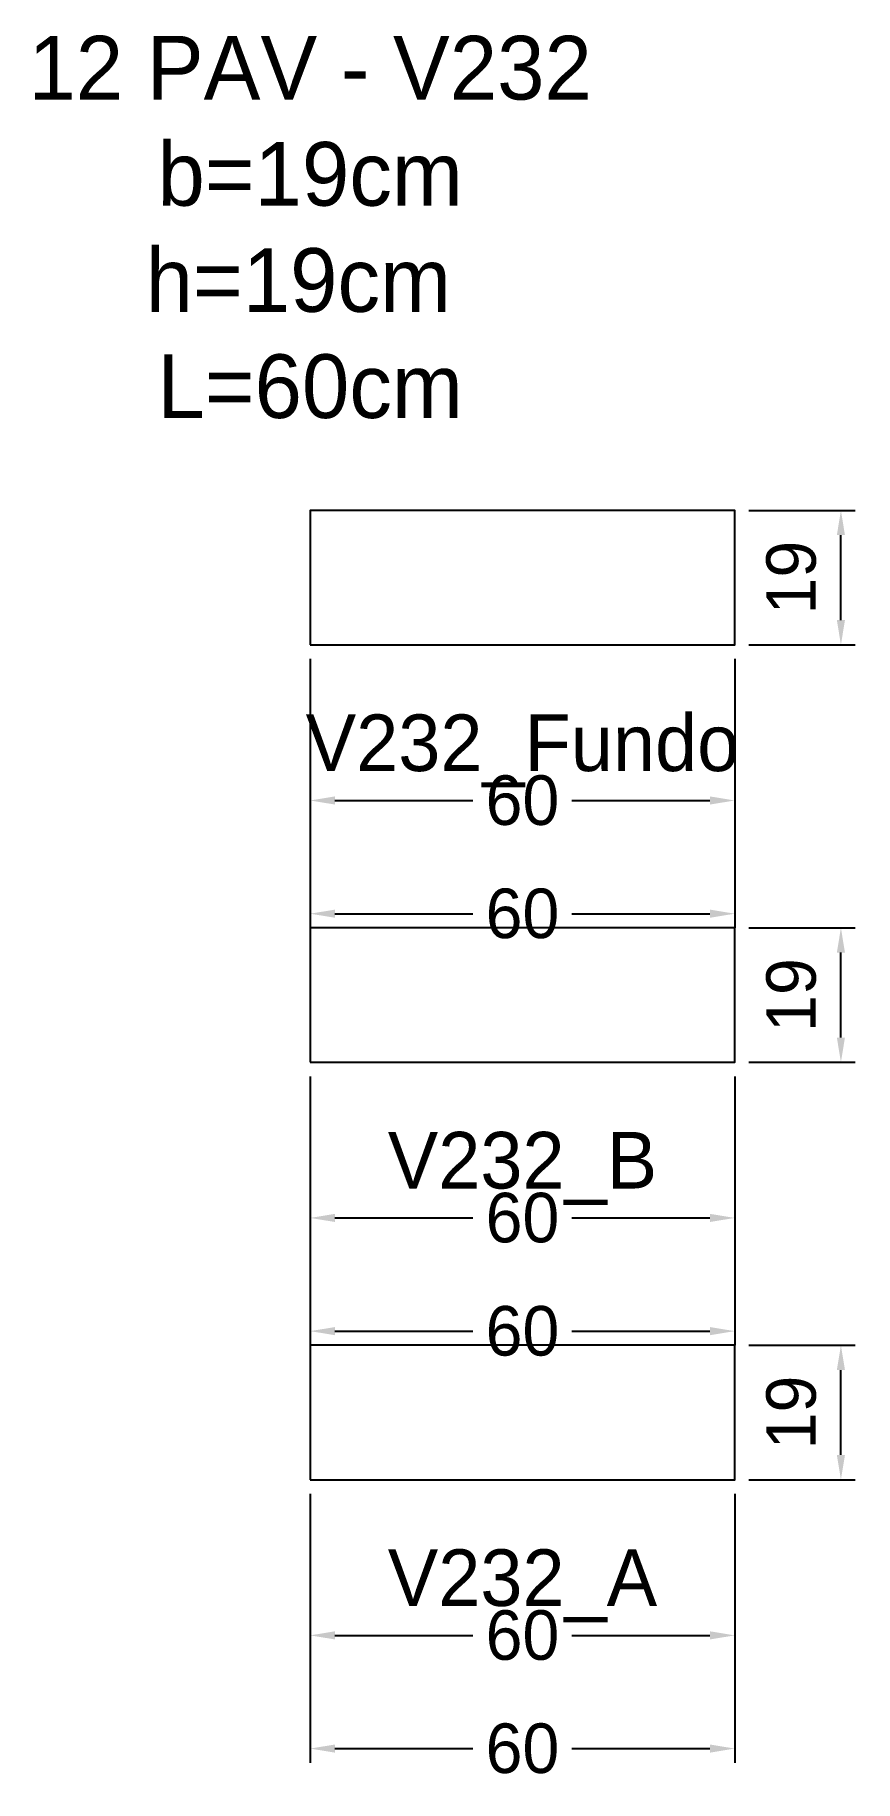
# Model space of a CAD drawing. Header units: metres. Extents: x -39 to 77, y -43 to 204.
import ezdxf

# ---------------------------------------------------------------- set-up
doc = ezdxf.new("R2010")
doc.units = ezdxf.units.M
for name, color, linetype in [('COTA', 3, 'Continuous'), ('NOMENCLATURA', 2, 'Continuous'), ('Paineis', 7, 'Continuous'), ('Texto Secao', 2, 'Continuous')]:
    doc.layers.add(name, color=color, linetype=linetype)
doc.dimstyles.new('COTA_VIG', dxfattribs={"dimtxt": 7, "dimasz": 3.5, "dimexe": 2, "dimexo": 2, "dimgap": 1.5, "dimtad": 1, "dimdec": 1, "dimcen": 2.5, "dimclrd": 3, "dimclre": 3, "dimclrt": 3, "dimazin": 3, "dimtfac": 1, "dimtmove": 0, "dimatfit": 3})

# ---------------------------------------------------------------- blocks, each defined once
blk = doc.blocks.new('_CLOSEDFILLED')
at = {"color": 0, "linetype": 'BYBLOCK'}
blk.add_solid([(-1, 0.164), (0, 0), (-1, -0.164)], dxfattribs=at)
blk = doc.blocks.new('*D1')
at = {"color": 3}
for p, q in [((0, -2), (0, -24)), ((60, -2), (60, -24)), ((3.5, -22), (23, -22)), ((37, -22), (56.5, -22))]:
    blk.add_line(p, q, dxfattribs=at)
at = {"layer": 'Defpoints'}
for p in [(0, 0), (60, 0), (0, -22)]:
    blk.add_point(p, dxfattribs=at)
at = {"layer": 'COTA', "color": 3, "xscale": 3.5, "yscale": 3.5, "rotation": 180}
blk.add_blockref('_CLOSEDFILLED', (0, -22), dxfattribs=at)
at = {"layer": 'COTA', "color": 3, "xscale": 3.5, "yscale": 3.5}
blk.add_blockref('_CLOSEDFILLED', (60, -22), dxfattribs=at)
at = {"layer": 'COTA', "color": 3, "insert": (30, -22), "char_height": 7, "attachment_point": 5}
blk.add_mtext('60', dxfattribs=at)
blk = doc.blocks.new('*D2')
at = {"color": 3}
for p, q in [((0, -2), (0, -40)), ((60, -2), (60, -40)), ((3.5, -38), (23, -38)), ((37, -38), (56.5, -38))]:
    blk.add_line(p, q, dxfattribs=at)
at = {"layer": 'Defpoints'}
for p in [(0, 0), (60, 0), (0, -38)]:
    blk.add_point(p, dxfattribs=at)
at = {"layer": 'COTA', "color": 3, "xscale": 3.5, "yscale": 3.5, "rotation": 180}
blk.add_blockref('_CLOSEDFILLED', (0, -38), dxfattribs=at)
at = {"layer": 'COTA', "color": 3, "xscale": 3.5, "yscale": 3.5}
blk.add_blockref('_CLOSEDFILLED', (60, -38), dxfattribs=at)
at = {"layer": 'COTA', "color": 3, "insert": (30, -38), "char_height": 7, "attachment_point": 5}
blk.add_mtext('60', dxfattribs=at)
blk = doc.blocks.new('*D3')
at = {"color": 3}
for p, q in [((62, 19), (77, 19)), ((75, 3.5), (75, 15.5)), ((62, 0), (77, 0))]:
    blk.add_line(p, q, dxfattribs=at)
at = {"layer": 'Defpoints'}
for p in [(60, 19), (60, 0), (75, 0)]:
    blk.add_point(p, dxfattribs=at)
at = {"layer": 'COTA', "color": 3, "xscale": 3.5, "yscale": 3.5}
for p, rotation in [((75, 19), 90), ((75, 0), 270)]:
    blk.add_blockref('_CLOSEDFILLED', p, dxfattribs=dict(at, rotation=rotation))
at = {"layer": 'COTA', "color": 3, "insert": (68, 9.5), "char_height": 7, "attachment_point": 5, "rotation": 90}
blk.add_mtext('19', dxfattribs=at)
blk = doc.blocks.new('*D4')
at = {"color": 3}
for p, q in [((0, 57), (0, 35)), ((60, 57), (60, 35)), ((3.5, 37), (23, 37)), ((37, 37), (56.5, 37))]:
    blk.add_line(p, q, dxfattribs=at)
at = {"layer": 'Defpoints'}
for p in [(0, 59), (60, 59), (0, 37)]:
    blk.add_point(p, dxfattribs=at)
at = {"layer": 'COTA', "color": 3, "xscale": 3.5, "yscale": 3.5, "rotation": 180}
blk.add_blockref('_CLOSEDFILLED', (0, 37), dxfattribs=at)
at = {"layer": 'COTA', "color": 3, "xscale": 3.5, "yscale": 3.5}
blk.add_blockref('_CLOSEDFILLED', (60, 37), dxfattribs=at)
at = {"layer": 'COTA', "color": 3, "insert": (30, 37), "char_height": 7, "attachment_point": 5}
blk.add_mtext('60', dxfattribs=at)
blk = doc.blocks.new('*D5')
at = {"color": 3}
for p, q in [((0, 57), (0, 19)), ((60, 57), (60, 19)), ((3.5, 21), (23, 21)), ((37, 21), (56.5, 21))]:
    blk.add_line(p, q, dxfattribs=at)
at = {"layer": 'Defpoints'}
for p in [(0, 59), (60, 59), (0, 21)]:
    blk.add_point(p, dxfattribs=at)
at = {"layer": 'COTA', "color": 3, "xscale": 3.5, "yscale": 3.5, "rotation": 180}
blk.add_blockref('_CLOSEDFILLED', (0, 21), dxfattribs=at)
at = {"layer": 'COTA', "color": 3, "xscale": 3.5, "yscale": 3.5}
blk.add_blockref('_CLOSEDFILLED', (60, 21), dxfattribs=at)
at = {"layer": 'COTA', "color": 3, "insert": (30, 21), "char_height": 7, "attachment_point": 5}
blk.add_mtext('60', dxfattribs=at)
blk = doc.blocks.new('*D6')
at = {"color": 3}
for p, q in [((62, 78), (77, 78)), ((75, 62.5), (75, 74.5)), ((62, 59), (77, 59))]:
    blk.add_line(p, q, dxfattribs=at)
at = {"layer": 'Defpoints'}
for p in [(60, 78), (60, 59), (75, 59)]:
    blk.add_point(p, dxfattribs=at)
at = {"layer": 'COTA', "color": 3, "xscale": 3.5, "yscale": 3.5}
for p, rotation in [((75, 78), 90), ((75, 59), 270)]:
    blk.add_blockref('_CLOSEDFILLED', p, dxfattribs=dict(at, rotation=rotation))
at = {"layer": 'COTA', "color": 3, "insert": (68, 68.5), "char_height": 7, "attachment_point": 5, "rotation": 90}
blk.add_mtext('19', dxfattribs=at)
blk = doc.blocks.new('*D7')
at = {"color": 3}
for p, q in [((0, 116), (0, 94)), ((60, 116), (60, 94)), ((3.5, 96), (23, 96)), ((37, 96), (56.5, 96))]:
    blk.add_line(p, q, dxfattribs=at)
at = {"layer": 'Defpoints'}
for p in [(0, 118), (60, 118), (0, 96)]:
    blk.add_point(p, dxfattribs=at)
at = {"layer": 'COTA', "color": 3, "xscale": 3.5, "yscale": 3.5, "rotation": 180}
blk.add_blockref('_CLOSEDFILLED', (0, 96), dxfattribs=at)
at = {"layer": 'COTA', "color": 3, "xscale": 3.5, "yscale": 3.5}
blk.add_blockref('_CLOSEDFILLED', (60, 96), dxfattribs=at)
at = {"layer": 'COTA', "color": 3, "insert": (30, 96), "char_height": 7, "attachment_point": 5}
blk.add_mtext('60', dxfattribs=at)
blk = doc.blocks.new('*D8')
at = {"color": 3}
for p, q in [((0, 116), (0, 78)), ((60, 116), (60, 78)), ((3.5, 80), (23, 80)), ((37, 80), (56.5, 80))]:
    blk.add_line(p, q, dxfattribs=at)
at = {"layer": 'Defpoints'}
for p in [(0, 118), (60, 118), (0, 80)]:
    blk.add_point(p, dxfattribs=at)
at = {"layer": 'COTA', "color": 3, "xscale": 3.5, "yscale": 3.5, "rotation": 180}
blk.add_blockref('_CLOSEDFILLED', (0, 80), dxfattribs=at)
at = {"layer": 'COTA', "color": 3, "xscale": 3.5, "yscale": 3.5}
blk.add_blockref('_CLOSEDFILLED', (60, 80), dxfattribs=at)
at = {"layer": 'COTA', "color": 3, "insert": (30, 80), "char_height": 7, "attachment_point": 5}
blk.add_mtext('60', dxfattribs=at)
blk = doc.blocks.new('*D9')
at = {"color": 3}
for p, q in [((62, 137), (77, 137)), ((75, 121.5), (75, 133.5)), ((62, 118), (77, 118))]:
    blk.add_line(p, q, dxfattribs=at)
at = {"layer": 'Defpoints'}
for p in [(60, 137), (60, 118), (75, 118)]:
    blk.add_point(p, dxfattribs=at)
at = {"layer": 'COTA', "color": 3, "xscale": 3.5, "yscale": 3.5}
for p, rotation in [((75, 137), 90), ((75, 118), 270)]:
    blk.add_blockref('_CLOSEDFILLED', p, dxfattribs=dict(at, rotation=rotation))
at = {"layer": 'COTA', "color": 3, "insert": (68, 127.5), "char_height": 7, "attachment_point": 5, "rotation": 90}
blk.add_mtext('19', dxfattribs=at)

msp = doc.modelspace()

# ---------------------------------------------------------------- linework, layer by layer
at = {"layer": 'Paineis'}
for points in [[(0, 118), (60, 118), (60, 137), (0, 137)], [(0, 59), (60, 59), (60, 78), (0, 78)], [(0, 0), (60, 0), (60, 19), (0, 19)]]:
    msp.add_lwpolyline(points, close=True, dxfattribs=at)

# ---------------------------------------------------------------- texts
at = {"layer": 'NOMENCLATURA', "insert": (0, 177), "char_height": 9, "width": 80, "attachment_point": 5}
msp.add_mtext('12 PAV - V232  b=19cm  h=19cm  L=60cm', dxfattribs=at)
at = {"layer": 'Texto Secao', "char_height": 8, "width": 80, "attachment_point": 5}
for s, insert in [('V232_Fundo', (30, 103)), ('V232_B', (30, 44)), ('V232_A', (30, -15))]:
    msp.add_mtext(s, dxfattribs=dict(at, insert=insert))

# ---------------------------------------------------------------- dimensions: what is measured, and where the dimension line sits
at = {"layer": 'COTA'}
for base, p1, p2, picture, middle in [((75, 118), (60, 118), (60, 137), '*D9', (68, 127.5)), ((75, 59), (60, 59), (60, 78), '*D6', (68, 68.5)), ((75, 0), (60, 0), (60, 19), '*D3', (68, 9.5))]:
    dim = msp.add_linear_dim(base=base, p1=p1, p2=p2, angle=90, dimstyle='COTA_VIG', dxfattribs=at)
    dim.commit()
    dim.dimension.update_dxf_attribs({"geometry": picture, "text_midpoint": middle})
for base, p1, p2, picture, middle in [((0, 96), (0, 118), (60, 118), '*D7', (30, 96)), ((0, 80), (0, 118), (60, 118), '*D8', (30, 80)), ((0, 37), (0, 59), (60, 59), '*D4', (30, 37)), ((0, 21), (0, 59), (60, 59), '*D5', (30, 21)), ((0, -22), (0, 0), (60, 0), '*D1', (30, -22)), ((0, -38), (0, 0), (60, 0), '*D2', (30, -38))]:
    dim = msp.add_linear_dim(base=base, p1=p1, p2=p2, dimstyle='COTA_VIG', dxfattribs=at)
    dim.commit()
    dim.dimension.update_dxf_attribs({"geometry": picture, "text_midpoint": middle})

doc.saveas('drawing.dxf')
